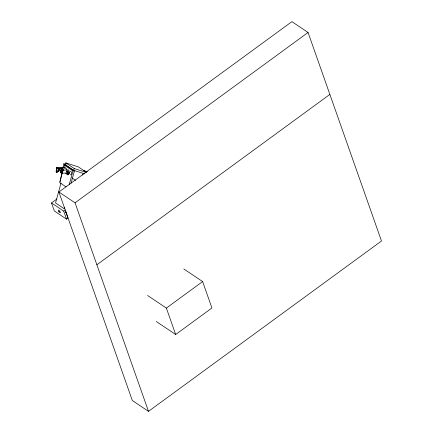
<?xml version="1.0" encoding="UTF-8"?>
<svg xmlns="http://www.w3.org/2000/svg" width="433" height="433" viewBox="0 0 433 433"><rect width="100%" height="100%" fill="white"/><g stroke="black" fill="none" stroke-linecap="round" stroke-linejoin="round"><path stroke-width="0.65" d="M57.427 168.101L58.493 168.773A1.721 1.11 89.4 0 1 58.704 170.05L57.741 171.506A1.721 1.11 89.4 0 1 56.923 171.143L56.582 169.114A1.721 1.11 89.4 0 1 57.188 168.199L65.248 168.02L64.133 167.49L56.528 167.571L56.961 170.413M60.008 181.828L61.919 172.821M63.012 167.668L63.835 163.809L65.724 164.41M64.69 165.85L65.789 162.868L78.368 166.9L86.351 172.242M62.33 172.973L59.689 182.602L66.076 186.877M63.743 167.836L64.447 165.271L65.897 165.254L74.411 170.954L71.066 183.154M61.031 182.991L55.548 202.958L64.062 208.657L64.414 207.369M67.526 174.521L65.946 173.465L66.438 171.657L67.478 171.647L69.426 172.702L69.334 173.038L67.927 173.048L67.526 174.521L68.566 174.51L69.058 172.702M69.258 184.453L72.961 170.97L64.447 165.271M63.835 163.809L73.48 170.266L74.303 168.572L86.254 172.399M82.432 175.116L83.266 173.4M62.19 169.79L62.709 169.038L59.673 169.07L57.286 172.523L56.317 172.534L57.032 171.495L58.233 171.392A1.721 1.11 89.4 0 0 58.839 170.478L58.92 170.05A1.721 1.11 89.4 0 0 58.704 168.773L58.498 168.448A1.721 1.11 89.4 0 0 57.681 168.085L57.4 168.193A1.721 1.11 89.4 0 0 56.793 169.108L56.718 169.541A1.721 1.11 89.4 0 0 56.929 170.819M60.176 171.289L61.914 171.717L62.32 172.87L60.582 172.448L60.176 171.289L61.713 169.384L63.451 169.806L63.857 170.965M61.914 171.717L63.451 169.806M58.899 192.003L291.896 21.65L308.052 32.47L381.489 240.997L148.492 411.35L132.33 400.53L58.899 192.003L75.055 202.823L148.492 411.35M65.735 211.618L68.008 218.07L66.53 219.147L54.342 210.985L51.511 202.947L56.94 198.974M58.904 211.867L60.404 212.874L59.759 211.039L58.26 210.032L58.904 211.867L59.759 211.244M51.511 202.947L63.7 211.104L65.329 209.913M75.055 202.823L308.052 32.47M96.873 264.769L329.87 94.416M147.556 295.49L166.369 308.085L202.628 281.574L211.932 307.987L175.674 334.498L156.308 321.535M65.004 168.112L65.286 168.004A1.721 1.11 89.4 0 1 66.444 170.402M57.032 171.495L56.983 171.511A1.721 1.11 89.4 0 1 56.16 171.149L57.134 171.143A1.721 1.11 89.4 0 0 57.383 171.371M58.347 168.54L61.594 168.507L62.709 169.038M63.532 170.05L68.041 170.001M58.677 170.201L61.318 170.174M72.961 170.97L74.411 170.954M66.438 171.657L67.862 172.61L69.426 172.702M61.849 173.168L65.713 173.13M65.946 173.465L66.985 173.454M64.966 164.567L66.222 164.968M83.58 170.526L87.363 171.739M73.48 170.266L84.803 173.893M56.528 167.571L59.673 169.07M65.789 162.868L74.303 168.572M71.916 177.92L75.64 180.415M183.819 268.98L202.628 281.574M61.594 168.507L61.74 168.74A1.721 1.11 89.4 0 1 61.887 169.13M166.369 308.085L175.674 334.498M63.7 211.104L66.53 219.147M69.269 172.594L69.334 173.038M67.862 172.61L67.927 173.048M56.084 171.03L56.317 172.534M70.146 171.62A1.667 1.077 89.4 0 1 71.645 173.162A1.667 1.077 89.4 0 1 70.168 174.699M66.834 173.406A1.667 1.077 89.4 0 0 67.911 174.856A1.667 1.077 89.4 0 0 68.971 173.406L68.89 172.55A1.667 1.077 89.4 0 0 67.239 171.863M67.559 170.299A1.559 1.007 89.4 0 1 68.679 170.212A1.559 1.007 89.4 0 1 69.166 171.782M57.952 171.5A1.721 1.11 89.4 0 1 57.665 171.495M60.929 170.651A1.559 1.007 89.4 0 1 62.525 170.689A1.559 1.007 89.4 0 1 62.103 173.07A1.559 1.007 89.4 0 1 60.723 171.798M60.723 171.387A1.559 1.007 89.4 0 1 60.793 170.997M66.525 212.468A1.451 0.92 -19.4 0 1 65.459 212.63"/></g></svg>
